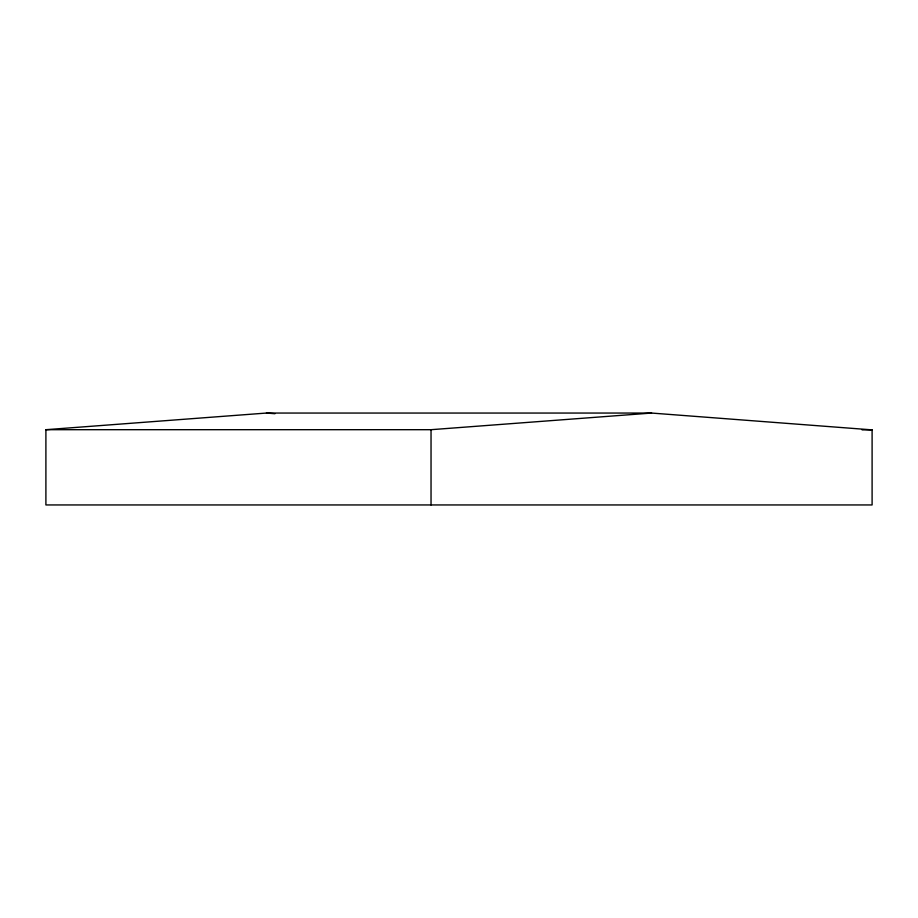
<?xml version="1.0" encoding="UTF-8"?>
<svg xmlns="http://www.w3.org/2000/svg" width="918" height="918" viewBox="0 0 918 918"><rect width="100%" height="100%" fill="white"/><g stroke="black" fill="none" stroke-linecap="round" stroke-linejoin="round"><path stroke-width="1.38" d="M45.9 429.693L266.427 413.054L651.573 413.054L872.1 429.876L872.1 504.946L45.9 504.946L45.9 429.693L431.035 429.693L651.573 413.054M862.082 429.876L872.1 429.876M266.427 413.054L274.964 413.708M431.035 429.693L431.035 504.946"/></g></svg>
